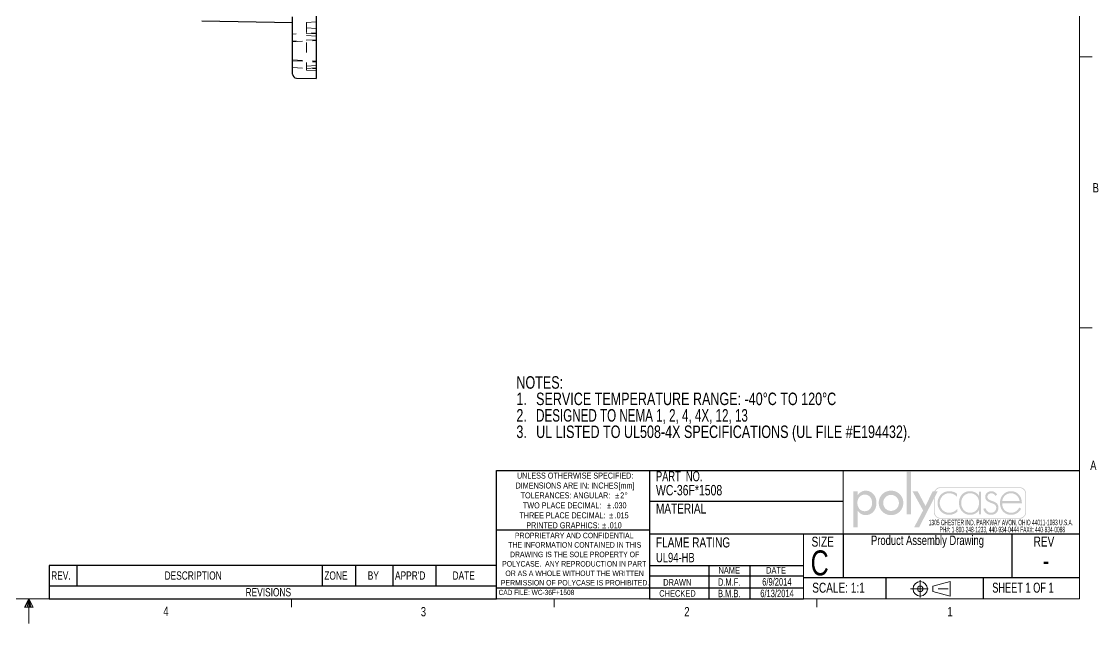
# Model space of a CAD drawing. Header units: inches. Extents: x 0.3 to 21.8, y 0.2 to 16.9.
# Drawn here: x 10.95 to 21.71, y 0.16 to 6.18 of the extents above; entities that cross this region are included whole.
import ezdxf

# ---------------------------------------------------------------- set-up
doc = ezdxf.new("R2010")
doc.units = ezdxf.units.IN
doc.header["$MEASUREMENT"] = 0
doc.linetypes.add('CENTERX2', pattern=[0.8, 0.5, -0.1, 0.1, -0.1])
doc.linetypes.add('HIDDEN', pattern=[0.075, 0.05, -0.025])
doc.layers.add('FORMAT', color=7, linetype='Continuous')
doc.layers.add('SLD-0', color=7, linetype='Continuous')
doc.styles.add('SLDTEXTSTYLE0', font='TXT', dxfattribs={"width": 0.525406})
doc.styles.add('SLDTEXTSTYLE1', font='TXT', dxfattribs={"width": 0.75})
doc.styles.add('SLDTEXTSTYLE2', font='TXT', dxfattribs={"width": 0.694444})
doc.styles.add('SLDTEXTSTYLE3', font='TXT', dxfattribs={"width": 0.6875})

# ---------------------------------------------------------------- blocks, each defined once
blk = doc.blocks.new('ThirdAngleProjectionBlock')
at = {"color": 7, "linetype": 'CENTERX2', "lineweight": 0}
for p, q in [((0.275, 0.506), (0.275, 0)), ((0, 0.253), (1.202, 0.253))]:
    blk.add_line(p, q, dxfattribs=at)
at = {"color": 7, "linetype": 'Continuous', "lineweight": 0}
for p, q in [((0.632, 0.332), (1.13, 0.459)), ((0.632, 0.332), (0.632, 0.174)), ((1.13, 0.459), (1.13, 0.048)), ((0.632, 0.174), (1.13, 0.048))]:
    blk.add_line(p, q, dxfattribs=at)
for radius in [0.206, 0.0789]:
    blk.add_circle((0.275, 0.253), radius, dxfattribs=at)
blk = doc.blocks.new('SW_NOTE_0')
at = {"color": 0, "linetype": 'Continuous', "lineweight": 0, "char_height": 0.055, "attachment_point": 2, "style": 'SLDTEXTSTYLE0'}
for s, insert in [('1305 CHESTER IND. PARKWAY AVON, OHIO 44011-1083 U.S.A.', (0.742, 0.071)), ('PH#: 1-800-248-1233, 440-934-0444 FAX#: 440-934-0088', (0.756, 0))]:
    blk.add_mtext(s, dxfattribs=dict(at, insert=insert))
blk = doc.blocks.new('Block4')
at = {"linetype": 'Continuous'}
blk.add_hatch(color=7, dxfattribs=at).paths.add_polyline_path([(1.559, 0.355), (1.559, 1.505), (1.44, 1.505), (1.44, 0.355)], flags=0)
h = blk.add_hatch(color=7, dxfattribs=at)
edge = h.paths.add_edge_path(flags=0)
edge.add_spline(control_points=[(0.122, 0.452), (0.17, 0.382), (0.245, 0.334), (0.333, 0.334)], knot_values=[4, 4, 4, 4, 5, 5, 5, 5], weights=[1, 1, 1, 1], degree=3, periodic=0)
edge.add_spline(control_points=[(0.333, 0.334), (0.523, 0.334), (0.629, 0.492), (0.629, 0.669)], knot_values=[3, 3, 3, 3, 4, 4, 4, 4], weights=[1, 1, 1, 1], degree=3, periodic=0)
edge.add_spline(control_points=[(0.629, 0.669), (0.629, 0.839), (0.517, 0.994), (0.338, 0.994)], knot_values=[2, 2, 2, 2, 3, 3, 3, 3], weights=[1, 1, 1, 1], degree=3, periodic=0)
edge.add_spline(control_points=[(0.338, 0.994), (0.245, 0.994), (0.171, 0.946), (0.122, 0.872)], knot_values=[1, 1, 1, 1, 2, 2, 2, 2], weights=[1, 1, 1, 1], degree=3, periodic=0)
edge.add_line((0.122, 0.872), (0.119, 0.872))
edge.add_line((0.119, 0.872), (0.119, 0.975))
edge.add_line((0.119, 0.975), (0, 0.975))
edge.add_line((0, 0.975), (0, 0))
edge.add_line((0, 0), (0.119, 0))
edge.add_line((0.119, 0), (0.119, 0.452))
edge.add_line((0.119, 0.452), (0.122, 0.452))
edge = h.paths.add_edge_path(flags=0)
edge.add_spline(control_points=[(0.113, 0.665), (0.113, 0.78), (0.185, 0.888), (0.309, 0.888), (0.437, 0.888), (0.51, 0.786), (0.51, 0.665)], knot_values=[0, 0, 0, 0, 1, 1, 1, 2, 2, 2, 2], weights=[1, 1, 1, 1, 1, 1, 1], degree=3, periodic=0)
edge.add_spline(control_points=[(0.51, 0.665), (0.51, 0.543), (0.439, 0.44), (0.309, 0.44), (0.183, 0.44), (0.113, 0.549), (0.113, 0.665)], knot_values=[2, 2, 2, 2, 3, 3, 3, 4, 4, 4, 4], weights=[1, 1, 1, 1, 1, 1, 1], degree=3, periodic=0)
h = blk.add_hatch(color=7, dxfattribs=at)
edge = h.paths.add_edge_path(flags=0)
edge.add_spline(control_points=[(0.69, 0.664), (0.69, 0.477), (0.836, 0.334), (1.022, 0.334), (1.207, 0.334), (1.353, 0.477), (1.353, 0.664)], knot_values=[0, 0, 0, 0, 1, 1, 1, 2, 2, 2, 2], weights=[1, 1, 1, 1, 1, 1, 1], degree=3, periodic=0)
edge.add_spline(control_points=[(1.353, 0.664), (1.353, 0.851), (1.207, 0.994), (1.022, 0.994), (0.836, 0.994), (0.69, 0.851), (0.69, 0.664)], knot_values=[2, 2, 2, 2, 3, 3, 3, 4, 4, 4, 4], weights=[1, 1, 1, 1, 1, 1, 1], degree=3, periodic=0)
edge = h.paths.add_edge_path(flags=0)
edge.add_spline(control_points=[(1.234, 0.664), (1.234, 0.547), (1.139, 0.448), (1.022, 0.448), (0.904, 0.448), (0.81, 0.547), (0.81, 0.664)], knot_values=[0, 0, 0, 0, 1, 1, 1, 2, 2, 2, 2], weights=[1, 1, 1, 1, 1, 1, 1], degree=3, periodic=0)
edge.add_spline(control_points=[(0.81, 0.664), (0.81, 0.782), (0.904, 0.88), (1.022, 0.88), (1.139, 0.88), (1.234, 0.782), (1.234, 0.664)], knot_values=[2, 2, 2, 2, 3, 3, 3, 4, 4, 4, 4], weights=[1, 1, 1, 1, 1, 1, 1], degree=3, periodic=0)
h = blk.add_hatch(color=7, dxfattribs=at)
edge = h.paths.add_edge_path(flags=0)
edge.add_spline(control_points=[(4.669, 0.413), (4.669, 0.316), (4.59, 0.237), (4.493, 0.237)], knot_values=[7, 7, 7, 7, 8, 8, 8, 8], weights=[1, 1, 1, 1], degree=3, periodic=0)
edge.add_line((4.493, 0.237), (2.356, 0.237))
edge.add_spline(control_points=[(2.356, 0.237), (2.259, 0.237), (2.18, 0.316), (2.18, 0.413)], knot_values=[1, 1, 1, 1, 2, 2, 2, 2], weights=[1, 1, 1, 1], degree=3, periodic=0)
edge.add_line((2.18, 0.413), (2.18, 0.781))
edge.add_line((2.18, 0.781), (1.778, 0))
edge.add_line((1.778, 0), (1.643, 0))
edge.add_line((1.643, 0), (1.887, 0.461))
edge.add_line((1.887, 0.461), (1.603, 0.975))
edge.add_line((1.603, 0.975), (1.742, 0.975))
edge.add_line((1.742, 0.975), (1.952, 0.582))
edge.add_line((1.952, 0.582), (2.146, 0.975))
edge.add_line((2.146, 0.975), (2.192, 0.975))
edge.add_spline(control_points=[(2.192, 0.975), (2.218, 1.041), (2.282, 1.087), (2.356, 1.087)], knot_values=[3.233464, 3.233464, 3.233464, 3.233464, 4, 4, 4, 4], weights=[1, 1, 1, 1], degree=3, periodic=0)
edge.add_line((2.356, 1.087), (4.493, 1.087))
edge.add_spline(control_points=[(4.493, 1.087), (4.59, 1.087), (4.669, 1.008), (4.669, 0.911)], knot_values=[5, 5, 5, 5, 6, 6, 6, 6], weights=[1, 1, 1, 1], degree=3, periodic=0)
edge.add_line((4.669, 0.911), (4.669, 0.413))
edge = h.paths.add_edge_path(flags=0)
edge.add_line((2.215, 0.975), (2.28, 0.975))
edge.add_line((2.28, 0.975), (2.201, 0.821))
edge.add_line((2.201, 0.821), (2.201, 0.413))
edge.add_spline(control_points=[(2.201, 0.413), (2.201, 0.327), (2.271, 0.258), (2.356, 0.258)], knot_values=[2, 2, 2, 2, 3, 3, 3, 3], weights=[1, 1, 1, 1], degree=3, periodic=0)
edge.add_line((2.356, 0.258), (4.493, 0.258))
edge.add_spline(control_points=[(4.493, 0.258), (4.579, 0.258), (4.649, 0.327), (4.649, 0.413)], knot_values=[4, 4, 4, 4, 5, 5, 5, 5], weights=[1, 1, 1, 1], degree=3, periodic=0)
edge.add_line((4.649, 0.413), (4.649, 0.911))
edge.add_spline(control_points=[(4.649, 0.911), (4.649, 0.997), (4.579, 1.066), (4.493, 1.066)], knot_values=[6, 6, 6, 6, 7, 7, 7, 7], weights=[1, 1, 1, 1], degree=3, periodic=0)
edge.add_line((4.493, 1.066), (2.356, 1.066))
edge.add_spline(control_points=[(2.356, 1.066), (2.293, 1.066), (2.239, 1.029), (2.215, 0.975)], knot_values=[0, 0, 0, 0, 0.732403, 0.732403, 0.732403, 0.732403], weights=[1, 1, 1, 1], degree=3, periodic=0)
h = blk.add_hatch(color=7, dxfattribs=at)
edge = h.paths.add_edge_path(flags=0)
edge.add_spline(control_points=[(2.806, 0.905), (2.745, 0.957), (2.672, 0.98), (2.593, 0.98)], knot_values=[8, 8, 8, 8, 9, 9, 9, 9], weights=[1, 1, 1, 1], degree=3, periodic=0)
edge.add_spline(control_points=[(2.593, 0.98), (2.413, 0.98), (2.278, 0.84), (2.278, 0.662)], knot_values=[7, 7, 7, 7, 8, 8, 8, 8], weights=[1, 1, 1, 1], degree=3, periodic=0)
edge.add_spline(control_points=[(2.278, 0.662), (2.278, 0.484), (2.41, 0.342), (2.592, 0.342)], knot_values=[6, 6, 6, 6, 7, 7, 7, 7], weights=[1, 1, 1, 1], degree=3, periodic=0)
edge.add_spline(control_points=[(2.592, 0.342), (2.674, 0.342), (2.752, 0.372), (2.814, 0.427)], knot_values=[5, 5, 5, 5, 6, 6, 6, 6], weights=[1, 1, 1, 1], degree=3, periodic=0)
edge.add_line((2.814, 0.427), (2.814, 0.507))
edge.add_spline(control_points=[(2.814, 0.507), (2.759, 0.44), (2.676, 0.398), (2.589, 0.398)], knot_values=[3, 3, 3, 3, 4, 4, 4, 4], weights=[1, 1, 1, 1], degree=3, periodic=0)
edge.add_spline(control_points=[(2.589, 0.398), (2.445, 0.398), (2.337, 0.523), (2.337, 0.662)], knot_values=[2, 2, 2, 2, 3, 3, 3, 3], weights=[1, 1, 1, 1], degree=3, periodic=0)
edge.add_spline(control_points=[(2.337, 0.662), (2.337, 0.802), (2.446, 0.925), (2.59, 0.925)], knot_values=[1, 1, 1, 1, 2, 2, 2, 2], weights=[1, 1, 1, 1], degree=3, periodic=0)
edge.add_spline(control_points=[(2.59, 0.925), (2.678, 0.925), (2.748, 0.889), (2.806, 0.825)], knot_values=[0, 0, 0, 0, 1, 1, 1, 1], weights=[1, 1, 1, 1], degree=3, periodic=0)
edge.add_line((2.806, 0.825), (2.806, 0.905))
h = blk.add_hatch(color=7, dxfattribs=at)
edge = h.paths.add_edge_path(flags=0)
edge.add_spline(control_points=[(3.392, 0.861), (3.34, 0.938), (3.25, 0.98), (3.156, 0.98)], knot_values=[6, 6, 6, 6, 7, 7, 7, 7], weights=[1, 1, 1, 1], degree=3, periodic=0)
edge.add_spline(control_points=[(3.156, 0.98), (2.972, 0.98), (2.857, 0.844), (2.857, 0.665)], knot_values=[5, 5, 5, 5, 6, 6, 6, 6], weights=[1, 1, 1, 1], degree=3, periodic=0)
edge.add_spline(control_points=[(2.857, 0.665), (2.857, 0.486), (2.973, 0.342), (3.159, 0.342)], knot_values=[4, 4, 4, 4, 5, 5, 5, 5], weights=[1, 1, 1, 1], degree=3, periodic=0)
edge.add_spline(control_points=[(3.159, 0.342), (3.249, 0.342), (3.347, 0.387), (3.392, 0.465)], knot_values=[3, 3, 3, 3, 4, 4, 4, 4], weights=[1, 1, 1, 1], degree=3, periodic=0)
edge.add_line((3.392, 0.465), (3.395, 0.465))
edge.add_line((3.395, 0.465), (3.395, 0.355))
edge.add_line((3.395, 0.355), (3.454, 0.355))
edge.add_line((3.454, 0.355), (3.454, 0.967))
edge.add_line((3.454, 0.967), (3.395, 0.967))
edge.add_line((3.395, 0.967), (3.395, 0.861))
edge.add_line((3.395, 0.861), (3.392, 0.861))
edge = h.paths.add_edge_path(flags=0)
edge.add_spline(control_points=[(3.398, 0.672), (3.398, 0.525), (3.314, 0.397), (3.157, 0.397), (3.009, 0.397), (2.916, 0.525), (2.916, 0.665)], knot_values=[0, 0, 0, 0, 1, 1, 1, 2, 2, 2, 2], weights=[1, 1, 1, 1, 1, 1, 1], degree=3, periodic=0)
edge.add_spline(control_points=[(2.916, 0.665), (2.916, 0.798), (3.013, 0.925), (3.153, 0.925), (3.302, 0.925), (3.398, 0.814), (3.398, 0.672)], knot_values=[2, 2, 2, 2, 3, 3, 3, 4, 4, 4, 4], weights=[1, 1, 1, 1, 1, 1, 1], degree=3, periodic=0)
h = blk.add_hatch(color=7, dxfattribs=at)
edge = h.paths.add_edge_path(flags=0)
edge.add_spline(control_points=[(3.731, 0.98), (3.793, 0.98), (3.861, 0.939), (3.887, 0.882)], knot_values=[11, 11, 11, 11, 12, 12, 12, 12], weights=[1, 1, 1, 1], degree=3, periodic=0)
edge.add_line((3.887, 0.882), (3.836, 0.856))
edge.add_spline(control_points=[(3.836, 0.856), (3.816, 0.898), (3.776, 0.925), (3.728, 0.925)], knot_values=[0, 0, 0, 0, 1, 1, 1, 1], weights=[1, 1, 1, 1], degree=3, periodic=0)
edge.add_spline(control_points=[(3.728, 0.925), (3.677, 0.925), (3.624, 0.882), (3.624, 0.829)], knot_values=[1, 1, 1, 1, 2, 2, 2, 2], weights=[1, 1, 1, 1], degree=3, periodic=0)
edge.add_spline(control_points=[(3.624, 0.829), (3.624, 0.682), (3.922, 0.754), (3.922, 0.533)], knot_values=[2, 2, 2, 2, 3, 3, 3, 3], weights=[1, 1, 1, 1], degree=3, periodic=0)
edge.add_spline(control_points=[(3.922, 0.533), (3.922, 0.42), (3.834, 0.342), (3.724, 0.342)], knot_values=[3, 3, 3, 3, 4, 4, 4, 4], weights=[1, 1, 1, 1], degree=3, periodic=0)
edge.add_spline(control_points=[(3.724, 0.342), (3.622, 0.342), (3.539, 0.404), (3.514, 0.503)], knot_values=[4, 4, 4, 4, 5, 5, 5, 5], weights=[1, 1, 1, 1], degree=3, periodic=0)
edge.add_line((3.514, 0.503), (3.572, 0.522))
edge.add_spline(control_points=[(3.572, 0.522), (3.595, 0.449), (3.644, 0.397), (3.724, 0.397)], knot_values=[6, 6, 6, 6, 7, 7, 7, 7], weights=[1, 1, 1, 1], degree=3, periodic=0)
edge.add_spline(control_points=[(3.724, 0.397), (3.801, 0.397), (3.862, 0.458), (3.862, 0.535)], knot_values=[7, 7, 7, 7, 8, 8, 8, 8], weights=[1, 1, 1, 1], degree=3, periodic=0)
edge.add_spline(control_points=[(3.862, 0.535), (3.862, 0.611), (3.804, 0.635), (3.743, 0.656)], knot_values=[8, 8, 8, 8, 9, 9, 9, 9], weights=[1, 1, 1, 1], degree=3, periodic=0)
edge.add_spline(control_points=[(3.743, 0.656), (3.659, 0.686), (3.564, 0.722), (3.564, 0.825)], knot_values=[9, 9, 9, 9, 10, 10, 10, 10], weights=[1, 1, 1, 1], degree=3, periodic=0)
edge.add_spline(control_points=[(3.564, 0.825), (3.564, 0.918), (3.642, 0.98), (3.731, 0.98)], knot_values=[10, 10, 10, 10, 11, 11, 11, 11], weights=[1, 1, 1, 1], degree=3, periodic=0)
h = blk.add_hatch(color=7, dxfattribs=at)
edge = h.paths.add_edge_path(flags=0)
edge.add_spline(control_points=[(4.554, 0.656), (4.555, 0.832), (4.445, 0.98), (4.26, 0.98)], knot_values=[6, 6, 6, 6, 7, 7, 7, 7], weights=[1, 1, 1, 1], degree=3, periodic=0)
edge.add_spline(control_points=[(4.26, 0.98), (4.081, 0.98), (3.963, 0.833), (3.963, 0.662)], knot_values=[5, 5, 5, 5, 6, 6, 6, 6], weights=[1, 1, 1, 1], degree=3, periodic=0)
edge.add_spline(control_points=[(3.963, 0.662), (3.963, 0.489), (4.078, 0.342), (4.26, 0.342)], knot_values=[4, 4, 4, 4, 5, 5, 5, 5], weights=[1, 1, 1, 1], degree=3, periodic=0)
edge.add_spline(control_points=[(4.26, 0.342), (4.38, 0.342), (4.478, 0.401), (4.534, 0.507)], knot_values=[3, 3, 3, 3, 4, 4, 4, 4], weights=[1, 1, 1, 1], degree=3, periodic=0)
edge.add_line((4.534, 0.507), (4.484, 0.537))
edge.add_spline(control_points=[(4.484, 0.537), (4.44, 0.454), (4.363, 0.398), (4.268, 0.398)], knot_values=[1, 1, 1, 1, 2, 2, 2, 2], weights=[1, 1, 1, 1], degree=3, periodic=0)
edge.add_spline(control_points=[(4.268, 0.398), (4.126, 0.398), (4.019, 0.501), (4.023, 0.656)], knot_values=[0, 0, 0, 0, 1, 1, 1, 1], weights=[1, 1, 1, 1], degree=3, periodic=0)
edge.add_line((4.023, 0.656), (4.554, 0.656))
edge = h.paths.add_edge_path(flags=0)
edge.add_spline(control_points=[(4.023, 0.712), (4.033, 0.827), (4.136, 0.925), (4.261, 0.925)], knot_values=[1, 1, 1, 1, 2, 2, 2, 2], weights=[1, 1, 1, 1], degree=3, periodic=0)
edge.add_spline(control_points=[(4.261, 0.925), (4.387, 0.925), (4.48, 0.824), (4.494, 0.712)], knot_values=[0, 0, 0, 0, 1, 1, 1, 1], weights=[1, 1, 1, 1], degree=3, periodic=0)
edge.add_line((4.494, 0.712), (4.023, 0.712))
blk = doc.blocks.new('POLYCASE LOGO')
at = {"color": 7, "linetype": 'Continuous', "xscale": 0.37, "yscale": 0.37, "zscale": 0.37}
blk.add_blockref('Block4', (0.101, -0.571), dxfattribs=at)
at = {"color": 7, "linetype": 'Continuous', "lineweight": 0}
blk.add_blockref('SW_NOTE_0', (0.835, -0.564), dxfattribs=at)
blk = doc.blocks.new('SW_NOTE_1')
at = {"layer": 'SLD-0', "color": 0, "char_height": 0.125, "attachment_point": 1}
for s, insert, style in [('NOTES:', (0, 0.161), 'SLDTEXTSTYLE1'), ('1.', (0, -0.003), 'SLDTEXTSTYLE1'), ('SERVICE TEMPERATURE RANGE: -40°C TO 120°C', (0.197, -0.003), 'SLDTEXTSTYLE1'), ('2.', (0, -0.168), 'SLDTEXTSTYLE1'), ('DESIGNED TO NEMA 1, 2, 4, 4X, 12, 13', (0.197, -0.168), 'SLDTEXTSTYLE2'), ('3.', (0, -0.332), 'SLDTEXTSTYLE1'), ('UL LISTED TO UL508-4X SPECIFICATIONS (UL FILE #E194432).', (0.197, -0.332), 'SLDTEXTSTYLE1')]:
    blk.add_mtext(s, dxfattribs=dict(at, insert=insert, style=style))
blk = doc.blocks.new('SW_NOTE_2')
at = {"layer": 'FORMAT', "color": 0, "char_height": 0.06, "attachment_point": 2, "style": 'SLDTEXTSTYLE1'}
for s, insert in [('UNLESS OTHERWISE SPECIFIED:', (0.567, 0.077)), ('DIMENSIONS ARE IN: INCHES[mm]', (0.565, -0.022)), ('TOLERANCES: ANGULAR:', (0.47, -0.121)), ('%%p', (0.986, -0.121)), ('2', (1.037, -0.121)), ('%%d', (1.077, -0.121)), ('THREE PLACE DECIMAL:', (0.44, -0.32)), ('TWO PLACE DECIMAL:', (0.437, -0.221)), ('%%p', (0.905, -0.221)), ('.030', (1.01, -0.221)), ('.015', (1.031, -0.32)), ('PRINTED GRAPHICS:', (0.444, -0.42)), ('%%p', (0.857, -0.42)), ('.010', (0.962, -0.42)), ('%%p', (0.926, -0.32))]:
    blk.add_mtext(s, dxfattribs=dict(at, insert=insert))
blk = doc.blocks.new('SW_NOTE_3')
at = {"layer": 'FORMAT', "color": 0, "char_height": 0.055, "attachment_point": 2, "style": 'SLDTEXTSTYLE1'}
for s, insert in [('PROPRIETARY AND CONFIDENTIAL', (0.583, 0.071)), ('THE INFORMATION CONTAINED IN THIS', (0.589, -0.023)), ('POLYCASE.  ANY REPRODUCTION IN PART', (0.583, -0.212)), ('DRAWING IS THE SOLE PROPERTY OF', (0.587, -0.118)), ('OR AS A WHOLE WITHOUT THE WRITTEN', (0.587, -0.307)), ('PERMISSION OF POLYCASE IS PROHIBITED.', (0.592, -0.401))]:
    blk.add_mtext(s, dxfattribs=dict(at, insert=insert))
blk = doc.blocks.new('SW_TABLEANNOTATION_1')
at = {"layer": 'SLD-0', "color": 0}
for p, q in [((0, 0), (0, -0.333)), ((4.472, 0), (0, 0)), ((0.278, 0), (0.278, -0.204)), ((2.729, 0), (2.729, -0.204)), ((3.062, 0), (3.062, -0.204)), ((3.435, 0), (3.435, -0.204)), ((3.863, 0), (3.863, -0.204)), ((4.472, -0.333), (4.472, 0)), ((0, -0.204), (4.472, -0.204)), ((0, -0.333), (4.472, -0.333))]:
    blk.add_line(p, q, dxfattribs=at)
at = {"layer": 'SLD-0', "color": 0, "attachment_point": 1, "style": 'SLDTEXTSTYLE1'}
for s, insert, char_height in [('REV.', (0.021, -0.06), 0.0833), ('DESCRIPTION', (1.154, -0.06), 0.08333), ('ZONE', (2.75, -0.06), 0.0833), ('BY', (3.184, -0.06), 0.0833), ("APPR'D", (3.456, -0.06), 0.0833), ('DATE', (4.031, -0.06), 0.0833), ('REVISIONS', (1.963, -0.227), 0.0833)]:
    blk.add_mtext(s, dxfattribs=dict(at, insert=insert, char_height=char_height))

msp = doc.modelspace()

# ---------------------------------------------------------------- linework, layer by layer
at = {"color": 7, "linetype": 'Continuous', "lineweight": 0}
for p, q in [((21.5229, 0.4106), (21.5229, 16.6606)), ((21.5229, 5.8276), (21.6479, 5.8276)), ((21.5229, 3.1196), (21.6479, 3.1196)), ((21.5229, 0.4106), (0.5229, 0.4106)), ((11.0229, 0.4106), (10.9809, 0.325)), ((10.9809, 0.325), (11.067, 0.325)), ((11.0229, 0.4106), (10.9891, 0.325)), ((11.0229, 0.4106), (11.0086, 0.325)), ((11.0229, 0.4106), (11.0229, 0.1629)), ((11.0229, 0.4106), (11.067, 0.325)), ((11.0229, 0.4106), (11.046, 0.325)), ((11.0229, 0.4106), (11.0358, 0.325)), ((13.6479, 0.4106), (13.6479, 0.3258)), ((16.2729, 0.4106), (16.2729, 0.3258)), ((18.8979, 0.4106), (18.8979, 0.3258))]:
    msp.add_line(p, q, dxfattribs=at)
at = {"color": 7, "linetype": 'Continuous', "lineweight": 30}
for p, q in [((13.896, 6.2838), (13.896, 5.7586)), ((13.6598, 6.1687), (12.7543, 6.1845)), ((13.6598, 5.7697), (13.6598, 6.2297)), ((13.6598, 5.6555), (13.6598, 5.7697)), ((13.896, 5.7586), (13.896, 5.6127)), ((13.6985, 5.6162), (13.896, 5.6127))]:
    msp.add_line(p, q, dxfattribs=at)
at = {"color": 7, "linetype": 'HIDDEN', "lineweight": 0}
for p, q in [((13.7976, 6.1733), (13.896, 6.1785)), ((13.7976, 6.1733), (13.7976, 5.722)), ((13.896, 6.068), (13.6598, 6.0556)), ((13.896, 6.112), (13.7976, 6.1172)), ((13.896, 6.0591), (13.7976, 6.0643)), ((13.7976, 6.0404), (13.896, 6.0353)), ((13.896, 5.9991), (13.6598, 5.9867)), ((13.6598, 5.9789), (13.896, 5.9913)), ((13.6598, 5.7978), (13.896, 5.7854)), ((13.6598, 5.7899), (13.896, 5.7775)), ((13.6598, 5.721), (13.896, 5.7086)), ((13.7976, 5.7362), (13.896, 5.7414)), ((13.7976, 5.6966), (13.7976, 5.722)), ((13.7976, 5.7124), (13.896, 5.7175)), ((13.7976, 5.6966), (13.896, 5.6915))]:
    msp.add_line(p, q, dxfattribs=at)
at = {"color": 7, "linetype": 'Continuous', "lineweight": 30}
msp.add_arc((13.6992, 5.6555), 0.0394, 180, 269, dxfattribs=at)
at = {"layer": 'SLD-0', "color": 7}
for p, q in [((15.6982, 0.4106), (15.6982, 1.6938)), ((15.6982, 1.6938), (21.5229, 1.6938)), ((17.2243, 1.6938), (17.2243, 0.4106)), ((19.1597, 1.3836), (17.2243, 1.3836)), ((17.2243, 1.0966), (15.6982, 1.0966)), ((17.2243, 1.0586), (18.7642, 1.0586)), ((18.7642, 1.0586), (21.5229, 1.0586)), ((19.1597, 1.0586), (19.1597, 0.6235)), ((20.8447, 1.0586), (20.8447, 0.6235)), ((18.7642, 0.7393), (17.2243, 0.7393)), ((17.8166, 0.7393), (17.8166, 0.4106)), ((18.2282, 0.7393), (18.2282, 0.4106)), ((17.2243, 0.6377), (18.7642, 0.6377)), ((18.7642, 0.6235), (21.5229, 0.6235)), ((19.5873, 0.6235), (19.5873, 0.4106)), ((20.5592, 0.6235), (20.5592, 0.4106)), ((15.6982, 0.5185), (18.7642, 0.5185)), ((17.2243, 0.4106), (18.7642, 0.4106))]:
    msp.add_line(p, q, dxfattribs=at)
at = {"layer": 'SLD-0', "color": 7, "lineweight": 0}
for p, q in [((19.1597, 1.0586), (19.1597, 1.6938)), ((18.7642, 1.0586), (18.7642, 0.4106))]:
    msp.add_line(p, q, dxfattribs=at)

# ---------------------------------------------------------------- block references
at = {"color": 7, "linetype": 'Continuous'}
msp.add_blockref('POLYCASE LOGO', (19.1597, 1.6938), dxfattribs=at)
at = {"color": 7, "linetype": 'Continuous', "xscale": 0.35, "yscale": 0.35, "zscale": 0.35}
msp.add_blockref('ThirdAngleProjectionBlock', (19.8341, 0.4204), dxfattribs=at)
at = {"layer": 'FORMAT', "color": 7}
for name, p in [('SW_NOTE_2', (15.9158, 1.5944)), ('SW_NOTE_3', (15.8901, 0.9989))]:
    msp.add_blockref(name, p, dxfattribs=at)
at = {"layer": 'SLD-0', "color": 7}
msp.add_blockref('SW_NOTE_1', (15.8955, 2.4743), dxfattribs=at)
at = {"layer": 'SLD-0'}
msp.add_blockref('SW_TABLEANNOTATION_1', (11.2264, 0.7439), dxfattribs=at)

# ---------------------------------------------------------------- texts
at = {"color": 7, "linetype": 'Continuous', "lineweight": 0, "char_height": 0.0937, "attachment_point": 1, "style": 'SLDTEXTSTYLE1'}
for s, insert in [('B', (21.6534, 4.5658)), ('A', (21.6287, 1.7912)), ('4', (12.368, 0.332)), ('3', (14.9405, 0.328)), ('2', (17.573, 0.328)), ('1', (20.2023, 0.328))]:
    msp.add_mtext(s, dxfattribs=dict(at, insert=insert))
at = {"layer": 'FORMAT', "color": 7}
for s, insert, char_height, attachment_point, style in [('PART  NO.', (17.2901, 1.6848), 0.1, 1, 'SLDTEXTSTYLE2'), ('WC-36F*1508', (17.2901, 1.5478), 0.104167, 1, 'SLDTEXTSTYLE1'), ('MATERIAL', (17.2901, 1.3623), 0.1, 1, 'SLDTEXTSTYLE1'), ('FLAME RATING', (17.2901, 1.0231), 0.1, 1, 'SLDTEXTSTYLE1'), ('SIZE', (18.8449, 1.0308), 0.1, 1, 'SLDTEXTSTYLE1'), ('Product Assembly Drawing', (20.0028, 1.0416), 0.09375, 2, 'SLDTEXTSTYLE1'), ('REV', (21.0636, 1.0317), 0.1, 1, 'SLDTEXTSTYLE1'), ('UL94-HB', (17.2901, 0.869), 0.09375, 1, 'SLDTEXTSTYLE1'), ('C', (18.8351, 0.8935), 0.25, 1, 'SLDTEXTSTYLE1'), ('-', (21.187, 0.8929), 0.2, 2, 'SLDTEXTSTYLE1'), ('NAME', (18.0219, 0.7271), 0.065, 2, 'SLDTEXTSTYLE1'), ('DATE', (18.4894, 0.7271), 0.065, 2, 'SLDTEXTSTYLE1'), ('DRAWN', (17.3624, 0.6067), 0.065, 1, 'SLDTEXTSTYLE1'), ('D.M.F.', (18.022, 0.6146), 0.075, 2, 'SLDTEXTSTYLE1'), ('6/9/2014', (18.498, 0.6168), 0.075, 2, 'SLDTEXTSTYLE1'), ('SCALE: 1:1', (18.8516, 0.5706), 0.1, 1, 'SLDTEXTSTYLE1'), ('SHEET 1 OF 1', (20.6501, 0.571), 0.1, 1, 'SLDTEXTSTYLE3'), ('CAD FILE: WC-36F+1508', (15.7175, 0.4996), 0.052083, 1, 'SLDTEXTSTYLE1'), ('CHECKED', (17.323, 0.4959), 0.065, 1, 'SLDTEXTSTYLE1'), ('B.M.B.', (18.0226, 0.5003), 0.075, 2, 'SLDTEXTSTYLE1'), ('6/13/2014', (18.4995, 0.5011), 0.075, 2, 'SLDTEXTSTYLE1')]:
    msp.add_mtext(s, dxfattribs=dict(at, insert=insert, char_height=char_height, attachment_point=attachment_point, style=style))

doc.saveas('drawing.dxf')
